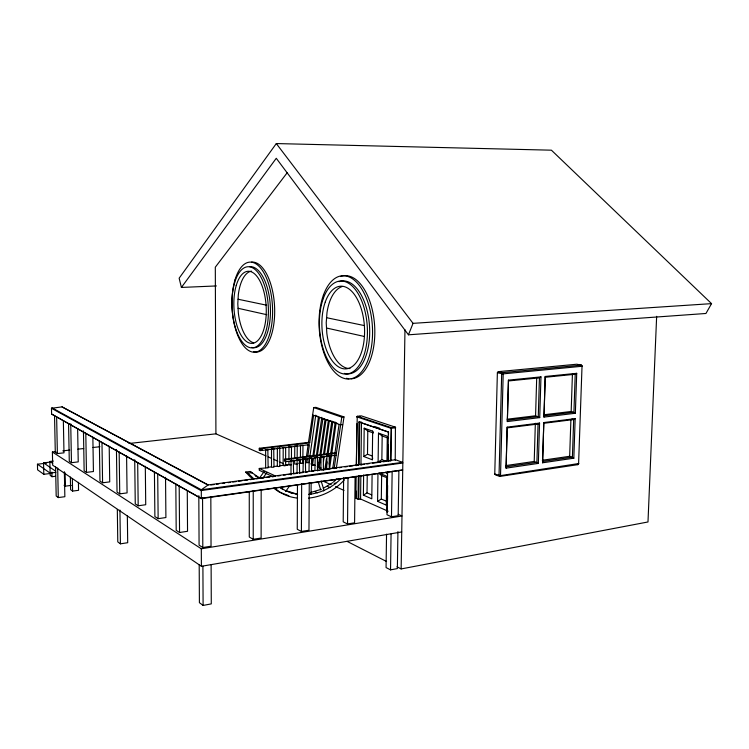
<?xml version="1.0" encoding="UTF-8"?>
<svg xmlns="http://www.w3.org/2000/svg" width="749" height="749" viewBox="0 0 749 749"><rect width="100%" height="100%" fill="white"/><g stroke="black" fill="none" stroke-linecap="round" stroke-linejoin="round"><path stroke-width="1.12" d="M261.176 489.546L261.12 538.035L253.228 539.317L253.237 490.661M267.833 449.316L268.133 467.816L259.257 468.453L259.248 470.288L272.992 476.72M307.811 456.094L309.44 444.663L260.427 450.617L259.266 450.112L259.276 448.276L308.476 442.369L309.702 442.846L313.606 415.358M260.427 450.617L260.427 448.782L259.276 448.276M265.661 467.722L265.633 449.503M273.713 448.604L274.003 467.048L273.02 467.339L271.484 467.039L271.522 448.791M279.752 447.949L279.836 466.29L278.862 466.58L277.327 466.281L277.373 448.08M283.347 447.518L285.659 447.462L285.641 465.532L284.676 465.822L283.141 465.522L283.206 447.378M284.498 459.231L285.753 459.774L336.301 453.332L334.99 452.817L284.498 459.231L284.489 461.141L285.743 461.684L336.029 455.233M291.417 464.783L288.955 464.848L288.936 461.375M288.945 459.118L288.992 446.676M290.977 474.997L291.043 460.476M291.445 459.128L291.492 446.685M293.608 473.902L293.308 460.27M297.156 464.034L294.703 464.099L294.685 460.635M294.694 458.379L294.75 445.973L297.194 446.058M297.025 473.068L297.25 445.983M297.465 485.418L297.25 529.271L301.398 531.472L308.963 530.236L309.262 482.815M299.637 473.087L299.338 459.502M300.415 457.658L300.48 445.281L302.971 445.29L302.821 463.369L300.424 463.359L300.405 459.905M301.398 531.472L301.66 483.882M303.027 472.263L303.279 458.781M305.639 472.282L305.339 458.734M308.991 471.458L309.253 458.023M311.069 493.975L311.144 483.002M311.593 471.477L311.509 458.032M314.926 470.662L315.198 457.255M317.52 470.681L317.445 457.274M320.825 469.866L321.096 456.506M323.409 469.885L323.343 456.516M326.695 468.743L326.967 455.748M329.279 468.752L329.204 455.767M343.632 477.862L343.201 521.847L347.536 523.944L354.586 522.802L355.101 476.392M347.536 523.944L348.013 477.385M388.132 511.239L360.569 499.012L358.078 499.227L355.897 498.254L356.14 476.158M356.262 465.7L357.254 416.294L361.252 415.854L395.425 427.164L395.229 460.158L395.538 459.736L402.531 462.348L402.831 463.004L200.994 490.576L51.475 408.289L62.027 406.876L208.194 484.931L395.538 459.736M356.14 491.091L355.897 498.254M356.43 465.522L356.899 423.691M395.425 427.164L391.315 427.651L357.254 416.294L356.805 416.856L390.847 428.241L395.725 427.801M358.078 499.227L358.34 476.167M358.471 464.633L358.958 421.968L359.679 422.015L359.202 464.286M358.799 499.283L359.061 475.952M360.569 499.012L360.84 475.699M360.962 465.213L361.449 423.241M372.094 474.95L371.794 498.815L363.387 495.145L363.63 474.913M372.712 458.06L372.29 459.774L363.845 456.534L364.183 428.194L372.656 431.124L373.442 432.969L367.787 431.003L364.183 428.194M363.387 495.145L367.019 492.87L367.235 475.606M363.845 456.534L367.497 454.203L367.787 431.003M372.29 459.774L372.656 431.124M386.933 502.448L386.315 505.154L377.59 501.343L377.955 473.864M386.952 460.719L387.299 436.199L378.498 433.147L378.114 462.011L381.85 459.652L385.754 461.131M377.59 501.343L381.307 499.031L381.634 475.596L378.882 473.434M381.85 459.652L382.177 436.012L378.498 433.147M386.315 505.154L386.727 476.214L378.947 473.106M386.55 534.14L386.063 567.564L390.538 569.877L397.363 568.585L397.934 531.621M387.608 471.767L386.98 514.769L391.484 516.782L398.187 515.696L398.899 470.26M387.608 485.464L387.224 512.204L387.617 495.782M387.963 461.047L388.375 431.986L358.958 421.968L388.534 432.107L388.497 434.42M388.113 461.047L388.347 444.84M390.369 460.85L391.315 427.651L391.128 460.71L388.815 461.028M390.538 569.877L391.072 533.953M391.484 516.782L392.158 471.205M656.648 316.331L647.988 521.969L401.136 568.931L404.966 329.729M494.761 474.042L497.373 372.796L498.235 371.663L576.777 364.22L581.29 365.137L582.029 366.064L578.584 463.874L577.863 464.652L499.826 476.42L495.566 474.941L494.761 474.042L500.519 475.624L578.659 463.547L577.891 463.668L577.863 464.652L578.659 463.547M498.235 371.663L502.56 372.656L503.197 373.863L500.519 475.624L499.826 476.42L499.021 475.521L501.69 373.788L502.56 372.656L581.29 365.137L581.954 366.28L503.197 373.863L497.373 372.796M503.197 373.863L502.532 373.704L502.56 372.656M506.081 468.153L507.185 427.136L539.561 423.082L538.344 463.406L506.081 468.153L507.185 427.136M507.335 421.556L508.449 380.136L540.965 376.887L539.729 417.605L507.335 421.556L508.449 380.136M538.344 463.406L534.215 461.45L535.348 423.269M539.729 417.605L535.572 415.779L536.687 378.395M540.965 376.887L539.439 377.842L538.278 416.5L507.532 420.236M542.566 462.788L543.811 422.558L575.176 418.635L573.828 458.191L542.566 462.788L543.811 422.558M543.971 417.09L545.225 376.466L576.711 373.32L575.354 413.261L543.971 417.09L545.225 376.466M573.828 458.191L569.671 456.291L570.888 419.964M575.354 413.261L571.169 411.482L572.442 373.667M576.711 373.32L575.213 374.257L573.921 412.175L544.12 415.789M581.252 366.139L582.029 366.064L581.252 366.139L581.29 365.137M306.116 459.006L305.629 462.433L309 462.667L315.769 415.133M306.435 456.731L308.223 444.185M308.476 442.369L313.728 407.578L315.881 407.353L343.997 416.921L336.348 468.172M306.837 462.948L307.483 458.379M311.125 464.165L311.753 463.912L312.567 458.229M312.885 455.954L318.4 417.315M311.144 463.65L314.992 465.288L312.492 465.269L313.466 458.416M313.794 456.132L319.495 417.193M316.293 456.15L321.827 417.324M317.211 456.328L322.988 418.298M317.314 466.955L318.213 466.749L319.561 457.489M319.889 455.195L324.972 419.637M320.918 468.331L319.027 468.05L320.506 457.676M320.834 455.373L326.105 419.524M323.521 454.24L328.305 420.816M323.502 461.356L324.158 456.721M324.495 454.409L329.298 420.826L329.925 420.61M326.367 459.053L324.879 469.473L323.278 469.763M327.032 454.428L331.835 420.844M325.852 469.754L326.985 461.796M328.128 453.838L332.846 421.893M329.214 464.08L330.346 456.132M330.674 453.857L335.065 423.176M329.719 467.76L336.095 423.232L336.722 423.007M332.799 468.088L334.719 454.718M334.99 452.817L339.072 424.346M334.11 468.631L341.797 417.165L343.997 416.921M276.306 143.565L551.414 150.184L711.55 303.635L705.942 313.475L408.458 334.812L413.045 323.353L276.306 143.565L179.142 278.207L181.408 287.438L216.395 285.94M335.589 483.554L335.636 482.993M329.335 455.991L326.798 455.898M319.027 468.05L320.918 467.797M318.213 466.749L317.323 466.374M323.512 456.665L320.928 456.656M312.492 465.269L313.419 464.989M317.567 457.499L315.02 457.405M311.678 458.182L309.075 458.173M305.667 459.025L303.102 458.931M299.712 459.717L297.128 459.783L297.493 459.493M293.617 460.569L291.202 460.635M288.917 464.773L289.573 464.511L284.957 465.12M316.106 416.098L317.932 416.388M285.575 491.587L289.966 485.399M262.871 478.143L266.869 472.582M259.538 477.974L264.21 471.486M181.408 287.438L276.269 158.292L408.458 334.812M279.892 448.099L277.71 448.286M287.316 172.579L215.309 267.187L215.918 433.83L266.092 455.982M274.04 448.801L272.112 449.044M268.161 449.522L266.513 449.784M344.409 479.8C335.271 490.052 322.229 496.793 308.551 498.104M333.586 481.86L336.816 478.976M308.569 494.368C320.45 493.301 331.807 487.777 340.243 479.379M208.194 484.931L201.294 489.771L201.341 498.628L402.719 469.998L201.032 498.263L51.597 414.057L51.475 408.289M323.259 488.329L332.781 482.581M539.561 423.082L538.054 424.018L507.326 427.866M575.176 418.635L573.678 419.543L543.896 423.279M291.445 446.76L289.142 446.816M335.187 422.108L332.678 422.024M310.442 492.533L321.246 489.34M199.197 564.765L199.403 602.683L203.101 605.435L211.284 603.881L211.115 564.727M55.866 451.628L52.393 452.012L52.664 465.185L201.397 566.3L401.726 531.94M198.813 495.66L199.084 545.132L202.81 547.538L211.04 546.199L210.825 496.596M52.393 452.012L201.303 548.792L401.979 515.995L398.206 514.329M175.818 483.91L176.193 530.339L179.554 532.511L187.54 531.275L187.269 490.558M117.321 509.442L117.78 541.883L120.402 543.84L127.695 542.707L127.349 516.005M328.099 419.843L325.984 419.712M499.021 475.521L500.519 475.624M324.766 418.663L322.66 418.541M505.903 465.569L534.215 461.45M542.304 460.27L569.671 456.291M506.277 466.777L536.902 462.302L538.054 424.018L536.256 423.522M542.716 461.45L572.405 457.115L573.678 419.543L571.843 419.066M154.425 471.889L154.884 516.567L158.142 518.673L165.904 517.54L165.538 477.338M134.717 459.689L135.26 503.89L138.19 505.79L145.727 504.732L145.306 466.262M402.531 462.348L201.294 489.771L51.915 407.802M210.797 484.996L214.27 484.528M216.583 484.219L218.895 483.901M222.359 483.433L224.672 483.124M228.136 482.656L230.449 482.347M232.761 482.038L236.235 481.57M238.538 481.261L242.011 480.792M244.324 480.484L247.788 480.015M250.1 479.697L252.413 479.388M255.877 478.92L258.19 478.611M260.502 478.302L263.976 477.834M266.288 477.525L269.752 477.057M272.065 476.748L275.529 476.28M277.842 475.961L280.154 475.652M283.628 475.184L285.94 474.875M288.243 474.566L291.717 474.098M294.029 473.789L297.493 473.321M299.806 473.012L303.279 472.544M305.583 472.235L307.895 471.917M311.369 471.449L313.681 471.14M317.145 470.672L319.458 470.363M321.77 470.054L325.235 469.586M327.547 469.277L331.021 468.808M333.333 468.5L336.797 468.031M339.11 467.713L341.422 467.404M344.886 466.936L347.199 466.627M349.511 466.318L352.985 465.85M355.288 465.541L358.762 465.073M361.074 464.764L364.538 464.296M366.851 463.977L369.163 463.668M372.627 463.2L380.726 462.114M383.039 461.805L386.503 461.337M116.441 449.428L117.041 492.121L119.746 493.872L127.077 492.898L126.59 455.898M253.686 479.238L250.054 476.72L245.644 472.067L250.213 471.467L259.641 478.031M318.484 462.536L320.619 462.255M55.576 466.533L56.184 496.016L58.282 497.57L64.854 496.709L64.358 471.72M245.644 472.067L247.928 473.162L252.497 472.563M70.369 477.122L70.612 489.687L72.597 491.091L78.561 490.314L78.42 482.309M268.245 467.282L271.175 466.908M274.106 466.524L277.018 466.15M279.929 465.766L283.796 465.269M298.739 463.322L301.023 463.032M99.327 440.964L99.963 481.092L102.594 482.787L109.729 481.879L109.195 446.264M64.077 485.249L65.36 486.148L71.258 485.408M53.301 461.066L49.837 461.468L50.192 475.418L51.999 476.701L55.445 476.28M83.448 430.918L84.15 470.878L86.481 472.376L93.428 471.533L92.857 437.219M55.847 472.385L50.08 473.078L37.45 464.202L37.581 469.838L43.798 474.286L50.763 473.443M260.427 448.782L309.702 442.846M507.148 419.206L535.572 415.779M543.699 414.796L571.169 411.482M259.266 450.112L262.403 449.737M68.562 423.691L69.282 461.262L71.464 462.676L78.233 461.89L77.634 428.803M43.798 474.286L43.545 462.863L50.455 462.058M37.45 464.202L46.681 463.135M359.679 422.286L361.458 422.08M342.602 424.561L340.392 424.814L312.389 414.927M54.537 415.817L55.286 452.218L57.383 453.576L63.983 452.836L63.356 420.919M356.805 416.856L359.969 416.378M62.832 450.851L69.788 450.083M77.905 449.175L83.701 448.529M92.979 447.499L99.945 446.732M128.931 443.502L215.918 433.83M508.59 380.941L539.439 377.842M545.309 377.253L575.213 374.257M501.69 373.788L502.532 373.704M413.045 323.353L711.55 303.635M330.571 421.097L329.335 420.901M337.396 423.503L336.095 423.232M297.578 498.094C289.17 497.252 280.641 493.937 274.686 487.805M320.254 417.558L319.364 417.38M314.065 464.989L314.823 465.138M297.456 494.527L296.201 494.256M302.268 463.032L302.868 463.294M285.051 465.269L285.641 465.532M238.051 299.235L266.663 305.208M326.601 317.707L364.211 325.553M286.062 490.689L297.615 494.312L291.417 492.992L285.706 490.792L280.641 487.749M238.07 308.288L266.766 314.692M326.527 328.025L364.08 336.413M288.824 495.707L279.302 492.102L273.722 488.217M577.891 463.668L578.584 463.874M374.303 426.434L379.659 428.25M313.728 407.578L341.797 417.165M382.177 436.012L388.057 438.062M367.497 454.203L372.197 455.991M381.634 475.596L386.503 477.544M318.082 466.515L319.729 467.217M367.019 492.87L371.701 494.883M381.307 499.031L387.139 501.54M334.082 483.152L335.383 483.723M268.226 456.927L271.428 458.341M273.563 459.287L277.832 461.169M279.967 462.114L283.169 463.528M285.303 464.474L287.438 465.41M323.737 481.438L331.208 484.743M335.477 486.625L344.025 490.398M327.276 486.316L329.878 487.468M323.315 490.286L323.83 490.52M314.852 491.597L317.417 492.776M259.257 468.453L275.108 475.84M310.283 493.956L310.788 494.19M255.137 475.512L256.673 476.252M288.917 491.793L291.417 492.992M347.068 541.368L386.578 561.507M396.979 566.806L401.136 568.931M207.464 484.753L62.027 406.876M201.341 498.628L51.597 414.057M253.228 539.317L249.277 537.024L249.267 492.102M280.688 488.076L283.216 489.593M255.362 475.737L259.313 478.096M49.837 461.468L52.664 463.378M43.545 462.863L55.623 471.177M254.164 479.098L247.928 473.162M250.213 471.467L251.879 472.937M321.115 480.867L323.718 489.397M318.409 482.375L320.694 489.846M56.634 417.006L57.383 453.576M57.682 467.966L58.282 497.57M51.896 472.095L51.999 476.701M72.353 478.471L72.597 491.091M70.734 423.784L71.464 462.676M65.097 472.806L65.36 486.148M85.798 433.371L86.481 472.376M101.967 442.453L102.594 482.787M119.166 452.115L119.746 493.872M119.934 510.069L120.402 543.84M137.676 462.507L138.19 505.79M157.702 473.733L158.142 518.673M179.198 485.811L179.554 532.511M201.303 548.792L201.397 566.3M202.558 497.757L202.81 547.538M202.904 566.141L203.101 605.435M387.495 473.64A2.181 1.152 81.8 0 1 385.885 472.226M323.849 490.764A1.535 0.534 -9.4 0 1 323.605 490.904M251.552 262.094A45.062 20.251 86.9 0 1 274.658 309.103A45.062 20.251 86.9 0 1 253.658 351.702M348.837 378.732A51.69 26.655 86.2 0 1 346.515 378.264M340.617 276.521A51.69 26.655 86.2 0 1 374.294 321.78A51.69 26.655 86.2 0 1 351.178 378.816M249.745 266.672A40.596 18.182 86.9 0 1 270.445 309.028A40.596 18.182 86.9 0 1 251.645 347.405M339.044 281.671A46.56 23.931 86.2 0 1 369.538 326.527A46.56 23.931 86.2 0 1 344.362 373.386M253.658 342.817A36.046 16.197 86.9 0 1 238.332 312.857L237.798 303.71L238.313 294.76A36.046 16.197 86.9 0 1 251.552 271.147M349.97 368.517A41.335 21.309 86.2 0 1 326.826 333.258L326.218 322.8L326.995 312.614A41.335 21.309 86.2 0 1 341.89 286.633M234.624 282.719A40.633 18.135 86.8 0 0 249.632 347.555A40.633 18.135 86.8 0 0 266.213 291.614A40.633 18.135 86.8 0 0 234.624 282.719M323.231 298.664A46.616 23.884 86.2 0 0 342.153 373.582A46.616 23.884 86.2 0 0 364.791 310.358A46.616 23.884 86.2 0 0 323.231 298.664M235.036 279.789A45.109 20.204 86.9 0 0 251.645 351.852A45.109 20.204 86.9 0 0 270.22 289.891A45.109 20.204 86.9 0 0 235.036 279.789M323.399 295.19A51.747 26.599 86.2 0 0 344.315 378.46A51.747 26.599 86.2 0 0 369.678 308.476A51.747 26.599 86.2 0 0 323.399 295.19M325.263 302.006A41.429 21.225 86.2 0 0 342.209 368.489A41.429 21.225 86.2 0 0 362.207 312.136A41.429 21.225 86.2 0 0 325.263 302.006M236.216 285.556A36.111 16.122 86.8 0 0 249.632 343.098A36.111 16.122 86.8 0 0 264.294 293.262A36.111 16.122 86.8 0 0 236.216 285.556"/></g></svg>
